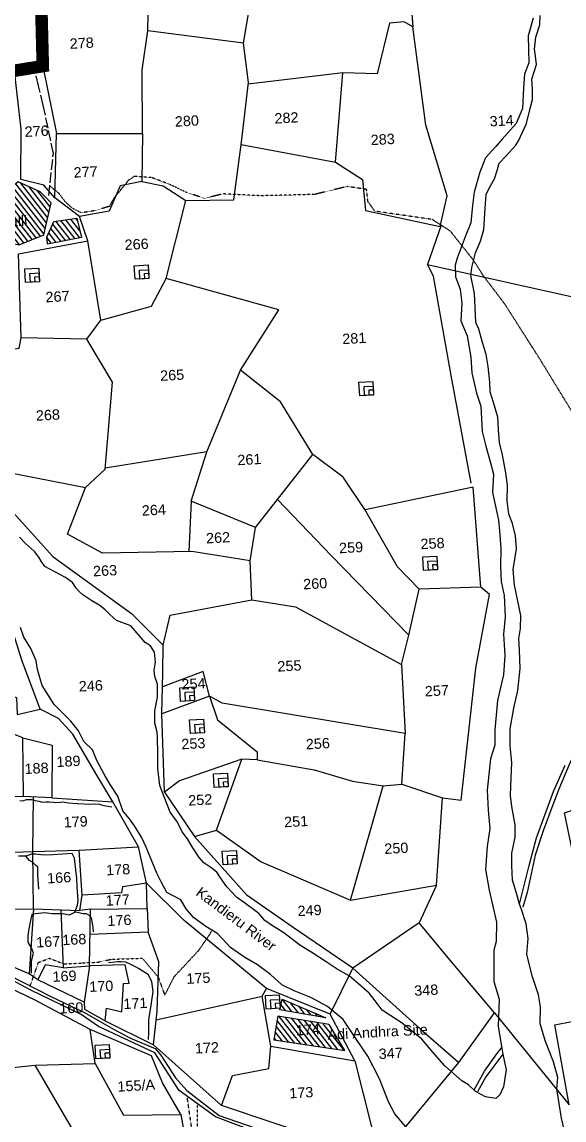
# Model space of a CAD drawing. Header units: inches. Extents: x 333501 to 344855, y 1583704 to 1591724.
# Drawn here: x 339032 to 339659, y 1586569 to 1587839 of the extents above; entities that cross this region are included whole.
import ezdxf

# ---------------------------------------------------------------- set-up
doc = ezdxf.new("R2010")
doc.units = ezdxf.units.IN
doc.header["$MEASUREMENT"] = 0
for name, pattern in [('ACAD_ISO02W100', [15, 12, -3]), ('ACAD_ISO03W100', [30, 12, -18]), ('ACAD_ISO07W100', [3, 0, -3]), ('BORDER', [1.75, 0.5, -0.25, 0.5, -0.25, 0, -0.25])]:
    doc.linetypes.add(name, pattern=pattern)
for name, color, linetype in [('CARTTRACK', 30, 'ACAD_ISO02W100'), ('NALA', 4, 'Continuous'), ('SQUAREWELL', 5, 'Continuous'), ('SURVEY_BND', 7, 'Continuous'), ('SURVEY_NO', 7, 'Continuous'), ('VILLAGE_AREA', 1, 'Continuous')]:
    doc.layers.add(name, color=color, linetype=linetype)
for name, color, linetype, lineweight in [('FOOTPATH', 150, 'ACAD_ISO07W100', 30), ('ROAD', 1, 'Continuous', 25), ('VILL_BOUNDARY', 6, 'BORDER', 30)]:
    doc.layers.add(name, color=color, linetype=linetype, lineweight=lineweight)
doc.styles.get("Standard").update_dxf_attribs({"font": 'arial.ttf'})
pattern_1 = [(128.0716, (336183.179, 1589066.1735), (-3.9202714, -3.0707485), [])]

msp = doc.modelspace()

# ---------------------------------------------------------------- hatches: boundary and pattern name
at = {"layer": 'VILLAGE_AREA'}
h = msp.add_hatch(dxfattribs=at)
h.set_pattern_fill('ANSI31', color=256, scale=39.838092, angle=83.0716, style=0)
h.set_pattern_definition(pattern_1)
h.paths.add_polyline_path([(338982.8, 1587641), (338952.3, 1587653.2), (338930.6, 1587651.9), (338924.4, 1587623.7), (338951, 1587612.6), (338978.4, 1587614.6)])
h.paths.add_polyline_path([(339052.7, 1587642.1), (339027.3, 1587653.6), (339004.7, 1587635.5), (339001.2, 1587586.9), (339028.3, 1587580.8), (339056.9, 1587592.5), (339065.3, 1587629.6)])
h.paths.add_polyline_path([(339095.1, 1587611.6), (339068.6, 1587607.9), (339060.4, 1587589.7), (339061.4, 1587582.7), (339061.4, 1587581.5), (339100.7, 1587589.4)])
h.paths.add_polyline_path([(339022.6, 1587569.8), (339003.2, 1587570.4), (339001.7, 1587550), (339002.8, 1587512.4), (338999.1, 1587498.7), (339022.1, 1587498.3), (339024.1, 1587522.4), (339018.7, 1587525.4)])
h.paths.add_polyline_path([(338993.8, 1587554.4), (338993, 1587595.2), (338993, 1587608.6), (338920.4, 1587611.6), (338924.3, 1587590.1), (338960.2, 1587579.6), (338957, 1587552.5), (338949.4, 1587551.4), (338943.6, 1587488.7), (338953.8, 1587479.1), (338946.1, 1587461.6), (338960.3, 1587469.5), (338962.6, 1587487.4), (338972.5, 1587486.5), (338977.5, 1587497.6), (338986.9, 1587497.9)])
h.paths.add_polyline_path([(339017.2, 1587483.9), (338983.3, 1587489.4), (338967.2, 1587478.6), (338965.5, 1587456.7), (338999.8, 1587452.9), (339000.1, 1587459.9), (339006.5, 1587457.6), (339007.8, 1587463.3), (339003, 1587467.7), (339007.2, 1587474.3), (339015.7, 1587472.1)])
h.paths.add_polyline_path([(338984.9, 1587475.8), (338985.7, 1587460.1), (338980.7, 1587459.9), (338975.3, 1587459.6), (338969.6, 1587459.3), (338968.7, 1587475)], flags=16)
h.paths.add_polyline_path([(338938.1, 1587589.8), (339042.3, 1587595.4), (339041, 1587619.5), (338936.8, 1587613.9)], flags=9)
h.paths.add_polyline_path([(338975.9, 1587556.8), (339008.4, 1587558.6), (339007.4, 1587576.8), (338974.9, 1587575.1)], flags=9)
h.paths.add_polyline_path([(338946.2, 1587503.1), (338978.7, 1587504.8), (338977.7, 1587523), (338945.2, 1587521.3)], flags=24)
h = msp.add_hatch(dxfattribs=at)
h.set_pattern_fill('ANSI31', color=256, scale=39.838092, angle=83.0716, style=0)
h.set_pattern_definition(pattern_1)
h.paths.add_polyline_path([(339327.5, 1586689.3), (339322.9, 1586662.1), (339404.9, 1586649.7), (339386.8, 1586679.5)])
h.paths.add_polyline_path([(339332.5, 1586709), (339330, 1586696.7), (339383.2, 1586687.4)])
h.paths.add_polyline_path([(339382.3, 1586658.4), (339504.1, 1586664.9), (339503.1, 1586683.6), (339381.3, 1586677.1)], flags=9)
h.paths.add_polyline_path([(339345.8, 1586663.5), (339378.3, 1586665.2), (339377.3, 1586683.4), (339344.8, 1586681.7)], flags=24)

# ---------------------------------------------------------------- linework, layer by layer
at = {"layer": 'CARTTRACK'}
msp.add_lwpolyline([(339062.6, 1587637.8), (339068, 1587686.6), (339056.3, 1587742.4), (339050.8, 1587764.7), (339046.2, 1587785.9)], dxfattribs=at)
at = {"layer": 'FOOTPATH', "ltscale": 0.002}
for points in [[(339671.7, 1587381.7), (339631.5, 1587447.5), (339590.2, 1587512.3), (339565, 1587545.6), (339553.9, 1587563.1), (339527.2, 1587596.7), (339506, 1587610.2), (339439.8, 1587619.8), (339431.7, 1587631.1), (339430.2, 1587645), (339407.7, 1587648.3), (339369.7, 1587639.1), (339307.9, 1587637.6), (339264.3, 1587639.8), (339242.9, 1587634.6), (339222.9, 1587641.1), (339202, 1587650.9), (339181.2, 1587658.8), (339161.5, 1587660), (339154.6, 1587655.2), (339137.6, 1587634.3), (339132.8, 1587625.3), (339115.3, 1587620.2), (339100.3, 1587617.9), (339090.2, 1587623), (339081.9, 1587630.5), (339074.6, 1587640.3), (339063.8, 1587648.9)], [(339041.2, 1586724.3), (339050.8, 1586751.4), (339063.5, 1586756.2), (339080.4, 1586749.6), (339101.6, 1586750.8), (339119.2, 1586751.7), (339135.3, 1586755.1), (339170.8, 1586756.2), (339189.4, 1586734), (339196.8, 1586713.5), (339207.8, 1586735), (339236, 1586765.2), (339249.3, 1586784.3), (339251.3, 1586788.8)], [(339294.8, 1585525), (339283.6, 1585569.4), (339262.3, 1585629), (339249.6, 1585670), (339245.7, 1585726.1), (339228.8, 1585828.2), (339205.8, 1585899.6), (339188.5, 1585942.4), (339166.8, 1586017.9), (339158.9, 1586082), (339161.8, 1586127.4), (339172.2, 1586197.9), (339184.2, 1586268), (339206.4, 1586345), (339218.5, 1586389), (339225.1, 1586443.7), (339234.2, 1586517.1), (339222.6, 1586597)], [(339308.2, 1585482), (339291.3, 1585567), (339268.8, 1585633.6), (339268.7, 1585652.4), (339258.4, 1585738.6), (339230.1, 1585863.1), (339201.9, 1585926.7), (339183.8, 1585975.1), (339165.3, 1586070.7), (339164.9, 1586102.1), (339181, 1586189.1), (339196.5, 1586291.6), (339220, 1586360.2), (339233.2, 1586443.8), (339241.6, 1586508.9), (339234.4, 1586536.6), (339234.6, 1586588.3)]]:
    msp.add_lwpolyline(points, dxfattribs=at)
at = {"layer": 'NALA'}
for points in [[(339622.8, 1587843), (339617.2, 1587822.4), (339617.3, 1587806.9), (339617.7, 1587791.3), (339612.8, 1587778.1), (339611.7, 1587762.4), (339610.5, 1587738.7), (339603.3, 1587721.1), (339587.1, 1587703), (339579.5, 1587694.5), (339567.7, 1587681.5), (339561.1, 1587665), (339554.5, 1587641.9), (339552.7, 1587626.5), (339550.8, 1587606.5), (339544.2, 1587590.2), (339535, 1587565.4), (339532.5, 1587557.3), (339533.1, 1587544), (339538.4, 1587529.6), (339540.5, 1587513.5), (339539.2, 1587492.9), (339546.7, 1587475.6), (339550.9, 1587451), (339551.9, 1587433.1), (339557.5, 1587409.6), (339562.5, 1587394.4), (339563.7, 1587365.1), (339568.2, 1587348), (339573.6, 1587329), (339577.1, 1587315.9), (339575.7, 1587294.7), (339582.7, 1587262.7), (339584.1, 1587250.3), (339585.4, 1587229.7), (339584.9, 1587208.9), (339585.8, 1587191.8), (339589.2, 1587175.5), (339590.5, 1587150.9), (339588.6, 1587131), (339590, 1587106.3), (339588.5, 1587083.9), (339581.8, 1587054.3), (339578.7, 1587020.4), (339578.4, 1587002.7), (339573.5, 1586986.9), (339569.7, 1586950.7), (339570.7, 1586927.5), (339572.7, 1586906.1), (339569.7, 1586885.3), (339567.8, 1586858.9), (339571.8, 1586835), (339580.3, 1586798), (339580, 1586775.5), (339577.2, 1586765.4), (339577.2, 1586729.2), (339583.6, 1586709), (339582.3, 1586677.3), (339586.8, 1586652.1), (339587.9, 1586645.3), (339591.5, 1586627.3), (339588.4, 1586607.6), (339584.5, 1586598.3), (339579.6, 1586594.1), (339567.8, 1586596.1), (339556.2, 1586602), (339547.9, 1586609.9), (339540.2, 1586614.5), (339520.6, 1586631.9), (339506.7, 1586647.6), (339494, 1586662.5), (339471.5, 1586681.2), (339458.2, 1586689.5), (339448.4, 1586696.4), (339440.1, 1586707.1), (339433.3, 1586716), (339420.8, 1586726.8), (339409.9, 1586736), (339396.3, 1586743.6), (339383.4, 1586752), (339366.9, 1586762.8), (339353.1, 1586771.3), (339334.6, 1586785.5), (339321.5, 1586793.6), (339312.6, 1586799.7), (339305.8, 1586807.9), (339289.2, 1586820.1), (339280.1, 1586826.6), (339268.8, 1586838.8), (339261.1, 1586849.3), (339257, 1586855.6), (339250.2, 1586861.1), (339242.2, 1586866.5), (339236.6, 1586872.5), (339229.4, 1586883.7), (339223.3, 1586894.2), (339217, 1586902.3), (339211.4, 1586913.4), (339203, 1586924.9), (339196.1, 1586942.7), (339191.1, 1586955.9), (339189, 1586975.6), (339189, 1586992.9), (339188.4, 1587011.5), (339187.9, 1587017.6), (339185.3, 1587027.9), (339185.5, 1587042.1), (339188.3, 1587058), (339188.6, 1587072.9), (339185.5, 1587081.8), (339184.5, 1587089.4), (339186.2, 1587098.5), (339184.9, 1587110.2), (339180.4, 1587117.2), (339174.2, 1587121.4), (339157.6, 1587140.4), (339141.2, 1587146.7), (339133.4, 1587153.6), (339128.1, 1587158.9), (339121.6, 1587164.1), (339112.6, 1587169.5), (339102.2, 1587176.5), (339098.2, 1587179.8), (339094.2, 1587184.2), (339090, 1587190.6), (339082, 1587196.3), (339069.9, 1587203), (339058.3, 1587209.2), (339054.1, 1587215.4), (339051.4, 1587219.7), (339046.1, 1587226.4), (339035.8, 1587235.5), (339028.7, 1587243)], [(339661.7, 1586545.2), (339655.7, 1586571.3), (339650.2, 1586605.1), (339651.3, 1586618.3), (339646.2, 1586636.5), (339637.3, 1586659.8), (339630.9, 1586680.6), (339631.5, 1586700.1), (339629, 1586714), (339622, 1586734.9), (339615.4, 1586760.6), (339617, 1586779.2), (339614.6, 1586796.2), (339609, 1586813.9), (339607.2, 1586818.9), (339603.5, 1586831.4), (339598.9, 1586846.4), (339598, 1586863.4), (339598.1, 1586877.6), (339601.9, 1586896), (339602, 1586910.4), (339598.1, 1586931.6), (339596.8, 1586944.4), (339597.5, 1586964.6), (339598.3, 1586982.5), (339596.3, 1587001.9), (339596.1, 1587021.5), (339600.5, 1587045.4), (339605, 1587065.6), (339607.7, 1587091.1), (339607.2, 1587112.5), (339606.2, 1587125.9), (339608.1, 1587137.3), (339608.7, 1587152.6), (339601.1, 1587187.4), (339599.7, 1587205.6), (339603.5, 1587229.6), (339602.3, 1587244.5), (339599, 1587258.9), (339594.7, 1587269.7), (339592.9, 1587285.1), (339593.3, 1587303), (339591.1, 1587317.5), (339587.5, 1587338.2), (339583.9, 1587352.3), (339582.9, 1587366.9), (339581.9, 1587381.6), (339577.1, 1587398.5), (339573.2, 1587410.8), (339572.6, 1587422.3), (339571, 1587440.2), (339568.6, 1587454.1), (339564.1, 1587468), (339560, 1587483.6), (339556.5, 1587491.3), (339555.8, 1587508.4), (339555.2, 1587524.7), (339550.8, 1587545.6), (339551.8, 1587554.6), (339556, 1587571.6), (339561.9, 1587585.2), (339565.7, 1587598.7), (339567.3, 1587623.1), (339568.7, 1587639.2), (339571.8, 1587646.3), (339578.1, 1587657.2), (339581.3, 1587666.9), (339583.4, 1587675.3), (339591.5, 1587683.8), (339602.8, 1587696.1), (339605.8, 1587701.1), (339615, 1587721.3), (339619.5, 1587738.5), (339622, 1587749), (339622.1, 1587760.3), (339621.4, 1587772.6), (339626.8, 1587789.5), (339625.6, 1587799.1), (339624.3, 1587807.2), (339626, 1587821.1), (339630.4, 1587835.3), (339630.8, 1587845.9)], [(339477.6, 1586559.2), (339462.7, 1586576.5), (339455.5, 1586590.2), (339445.2, 1586616.8), (339431.7, 1586642.9), (339417.7, 1586663.5), (339403.2, 1586685.5), (339385, 1586700.6), (339365.7, 1586710.8), (339346.5, 1586718.5), (339332.4, 1586725.4), (339319.1, 1586737.3), (339303.9, 1586748.6), (339289.6, 1586757.1), (339272.8, 1586768.6), (339258.2, 1586784.6), (339244.4, 1586793.1), (339230.2, 1586803.4), (339221.7, 1586813.5), (339215.5, 1586823.8), (339199.4, 1586832.2), (339193, 1586843.8), (339187.5, 1586854.7), (339182.3, 1586867.5), (339175.3, 1586884.6), (339170.1, 1586896), (339161.7, 1586909.3), (339156.1, 1586917.3), (339148.2, 1586926.8), (339142.7, 1586943.7), (339133.7, 1586956.9), (339126.9, 1586969), (339118.4, 1586984.8), (339113.1, 1586997.1), (339103.4, 1587006.8), (339097.1, 1587019), (339088.3, 1587030.4), (339068.9, 1587049.6), (339055, 1587071.7), (339049.5, 1587089.9), (339048.1, 1587100.2), (339041.8, 1587114.1), (339033.7, 1587127.5), (339030.1, 1587138.5)], [(339029.4, 1586938.6), (339032.8, 1586938.2), (339036.9, 1586939.8), (339043.1, 1586939.9), (339046.9, 1586938.6), (339051.2, 1586937.7), (339055.4, 1586936.7), (339059.4, 1586937), (339063.3, 1586937.1), (339068.4, 1586936.8), (339070.5, 1586936.4), (339076.1, 1586936.8), (339078.6, 1586937), (339085.4, 1586935.7), (339096.1, 1586935.3), (339110.9, 1586934.3), (339115.5, 1586934.9), (339120.9, 1586934.5), (339126.4, 1586932.9), (339135.6, 1586931.2)], [(339042.6, 1586739), (339042.6, 1586753.1), (339045.2, 1586762.1), (339043, 1586767.4), (339038.8, 1586774.7), (339038.7, 1586782.1), (339040.2, 1586790.2), (339042.7, 1586803.8), (339043.9, 1586807.4), (339057.7, 1586809.3), (339066.5, 1586808), (339078.9, 1586808), (339086.6, 1586806.3), (339093, 1586809.5), (339095.9, 1586817.7), (339096.7, 1586823.4), (339096.3, 1586828.3), (339095.5, 1586838.5), (339095, 1586849.2), (339094.3, 1586855.1), (339092.6, 1586872), (339089.7, 1586877.4), (339067.3, 1586875.9), (339059, 1586875.4), (339053.7, 1586875.7), (339047.4, 1586876.5), (339042.8, 1586876.6), (339039.7, 1586875.2), (339036.1, 1586874.2), (339027.6, 1586874.3)], [(339051.2, 1586836), (339049.9, 1586852.7), (339049.9, 1586861.4), (339047.4, 1586863.9), (339043.9, 1586867.3), (339040.3, 1586869.1), (339036.1, 1586874.2)], [(339114.4, 1586786.6), (339113.9, 1586791.7), (339113.3, 1586796.7), (339112.2, 1586802.9), (339109.1, 1586805.9), (339106.4, 1586807.4), (339102, 1586807.4), (339095.9, 1586809.2), (339093, 1586809.5)], [(339178, 1586662.4), (339178.5, 1586670.7), (339178.5, 1586684.9), (339181, 1586701.9), (339183.6, 1586717.9), (339181.9, 1586729.1), (339178, 1586737.2), (339166.3, 1586744.2), (339163.7, 1586746), (339156.2, 1586749.8), (339151.3, 1586751.8), (339146.4, 1586752.1), (339142.1, 1586751.9), (339139.2, 1586751.8), (339131.9, 1586750.9)]]:
    msp.add_lwpolyline(points, dxfattribs=at)
at = {"layer": 'ROAD'}
for points in [[(339767, 1587121.9), (339748.5, 1587100.9), (339735.3, 1587086.9), (339714.8, 1587061.7), (339699.8, 1587041), (339682.8, 1587015.5), (339666.2, 1586983.8), (339652.6, 1586951.5), (339645.6, 1586933.4), (339634.6, 1586903.4), (339625.2, 1586875.5), (339616.1, 1586832.3), (339610.9, 1586815.2)], [(339607.2, 1586818.9), (339618.1, 1586863.3), (339626.8, 1586895.3), (339646.3, 1586948.8), (339660, 1586979.6)], [(338999.2, 1586745.5), (339032.1, 1586729), (339064.9, 1586712.2), (339103.1, 1586694), (339137.4, 1586674.2), (339157.2, 1586663.8), (339185.9, 1586651.9), (339192.2, 1586644.3), (339209.1, 1586617.9), (339222.3, 1586603.5), (339259.6, 1586574.5), (339342.2, 1586546)], [(339340.2, 1586541.1), (339255.7, 1586573), (339213.5, 1586603.5), (339185.5, 1586646.8), (339120.1, 1586677.5), (339100.2, 1586691.1), (339042, 1586719.5), (338997.8, 1586742.9)], [(339554.5, 1586604.2), (339566.4, 1586625.6), (339580.7, 1586645.8), (339586.1, 1586652.6)], [(339587.9, 1586645.3), (339568.3, 1586619.1), (339558.4, 1586601.8)]]:
    msp.add_lwpolyline(points, dxfattribs=at)
at = {"layer": 'SQUAREWELL'}
for points in [[(339034.9, 1587553), (339051.1, 1587553.8), (339051.9, 1587538.1), (339035.8, 1587537.3)], [(339040.9, 1587547.8), (339051.4, 1587548.4), (339051.9, 1587538.1), (339041.4, 1587537.6)], [(339161.6, 1587556.8), (339177.8, 1587557.7), (339178.6, 1587542), (339162.5, 1587541.1)], [(339167.6, 1587551.6), (339178.1, 1587552.2), (339178.6, 1587542), (339168.1, 1587541.4)], [(339173.3, 1587547.8), (339178.3, 1587548.1), (339178.6, 1587542), (339173.6, 1587541.7)], [(339046.6, 1587544), (339051.6, 1587544.2), (339051.9, 1587538.1), (339046.9, 1587537.9)], [(339421.4, 1587422.2), (339437.6, 1587423), (339438.4, 1587407.3), (339422.3, 1587406.5)], [(339427.4, 1587417), (339437.9, 1587417.6), (339438.4, 1587407.3), (339428, 1587406.8)], [(339433.1, 1587413.2), (339438.1, 1587413.4), (339438.4, 1587407.3), (339433.4, 1587407.1)], [(339495.2, 1587220.2), (339511.4, 1587221.1), (339512.2, 1587205.4), (339496.1, 1587204.6)], [(339501.2, 1587215.1), (339511.7, 1587215.7), (339512.2, 1587205.4), (339501.8, 1587204.9)], [(339506.9, 1587211.3), (339511.9, 1587211.5), (339512.2, 1587205.4), (339507.2, 1587205.2)], [(339214.3, 1587068.9), (339230.5, 1587069.8), (339231.3, 1587054.1), (339215.2, 1587053.2)], [(339220.3, 1587063.8), (339230.8, 1587064.3), (339231.3, 1587054.1), (339220.8, 1587053.5)], [(339226, 1587059.9), (339231, 1587060.2), (339231.3, 1587054.1), (339226.3, 1587053.8)], [(339225.6, 1587031.7), (339241.8, 1587032.6), (339242.6, 1587016.9), (339226.5, 1587016)], [(339231.6, 1587026.6), (339242.1, 1587027.1), (339242.6, 1587016.9), (339232.2, 1587016.3)], [(339237.3, 1587022.7), (339242.3, 1587023), (339242.6, 1587016.9), (339237.6, 1587016.6)], [(339253.1, 1586969.3), (339269.3, 1586970.2), (339270.1, 1586954.5), (339254, 1586953.6)], [(339259.1, 1586964.2), (339269.6, 1586964.8), (339270.1, 1586954.5), (339259.7, 1586953.9)], [(339264.8, 1586960.3), (339269.8, 1586960.6), (339270.1, 1586954.5), (339265.1, 1586954.2)], [(339263.4, 1586880.1), (339279.6, 1586880.9), (339280.4, 1586865.2), (339264.3, 1586864.4)], [(339269.4, 1586874.9), (339279.9, 1586875.5), (339280.4, 1586865.2), (339269.9, 1586864.7)], [(339275.1, 1586871.1), (339280.1, 1586871.3), (339280.4, 1586865.2), (339275.4, 1586865)], [(339313.2, 1586713.2), (339329.3, 1586714.1), (339330.2, 1586698.4), (339314, 1586697.5)], [(339319.1, 1586708.1), (339329.6, 1586708.6), (339330.2, 1586698.4), (339319.7, 1586697.8)], [(339324.8, 1586704.2), (339329.8, 1586704.5), (339330.2, 1586698.4), (339325.1, 1586698.1)], [(339116.4, 1586655.7), (339132.5, 1586656.5), (339133.3, 1586640.9), (339117.2, 1586640)], [(339122.3, 1586650.5), (339132.8, 1586651.1), (339133.3, 1586640.9), (339122.9, 1586640.3)], [(339128, 1586646.7), (339133, 1586647), (339133.3, 1586640.9), (339128.3, 1586640.6)]]:
    msp.add_lwpolyline(points, close=True, dxfattribs=at)
at = {"layer": 'SURVEY_BND'}
for points in [[(339287.9, 1587814), (339308, 1587932.9), (339326.5, 1588043.2), (339205.1, 1588056.7)], [(339055.8, 1587787.5), (339071.5, 1587709.8), (339170.9, 1587709.5), (339170.8, 1587783), (339177.4, 1587828.2), (339180.1, 1587965.6), (339055.2, 1587960.4)], [(339477.4, 1587912.7), (339483.7, 1587833.1), (339473.7, 1587838.6), (339456.8, 1587837.3), (339442.5, 1587778.7), (339402.8, 1587779.8), (339293.4, 1587766.7)], [(339516.6, 1587603.5), (339500.5, 1587558.2), (339691.2, 1587515.7), (339684.8, 1587602.9), (339672.6, 1587784.3), (339669, 1587891.3), (339647.1, 1587895.7), (339477.4, 1587912.7)], [(339170.3, 1587654.1), (339194.8, 1587649), (339221.3, 1587632.1), (339276.7, 1587632.8), (339285.4, 1587699.5), (339293.6, 1587768.4), (339287.9, 1587814), (339177.4, 1587828.2)], [(339394.4, 1587676.4), (339425.4, 1587656.5), (339428.8, 1587620.6), (339515.2, 1587602.2), (339523.3, 1587637.7), (339498.9, 1587719.2), (339483.7, 1587833.1)], [(339069.8, 1587635.4), (339057, 1587649.8), (339030.4, 1587656.3), (339030.9, 1587714.7), (339023.1, 1587782.1)], [(339285.1, 1587696.8), (339394.4, 1587676.4), (339402.8, 1587779.8)], [(339170.9, 1587709.5), (339170.3, 1587654.1), (339145.4, 1587649.2), (339132.6, 1587620), (339098.1, 1587613.5), (339069.8, 1587635.4), (339071.5, 1587709.8)], [(339578.1, 1586693.2), (339664.5, 1586586.9), (339648, 1586679.3), (339687.4, 1586686.8), (339757.4, 1586644.7), (339763.1, 1586705.5), (339672.6, 1586764.3), (339722.4, 1586867.5), (339670.4, 1586870.9), (339659.2, 1586924.2), (339716.7, 1586944), (339747.2, 1587084.4), (339752.8, 1587131.3), (339776.8, 1587257.8), (339813.5, 1587347.2), (339761.6, 1587365.2), (339829.8, 1587538.8), (339822.3, 1587547.3), (339914.2, 1587669.9), (340044.2, 1587654.4), (340067, 1587675.5), (340163.2, 1587642.4)], [(339123.1, 1587493.9), (339181.4, 1587510.1), (339198.5, 1587542), (339221.3, 1587632.1)], [(339004.2, 1587449.5), (339011.9, 1587459.2), (339028.6, 1587461.6), (339030.9, 1587473.3), (339027.7, 1587570.7), (339107.8, 1587585.4), (339098.1, 1587613.5)], [(339106.9, 1587471.7), (339123.1, 1587493.9), (339107.8, 1587585.4)], [(339551.2, 1587305.4), (339527.9, 1587429.8), (339507.7, 1587544.5), (339500.5, 1587558.2)], [(339245.6, 1587341.8), (339284.3, 1587436.1), (339328.6, 1587505.6), (339198.5, 1587542)], [(339008.8, 1587319.3), (339105.2, 1587300.5), (339127.8, 1587321.5), (339136.5, 1587422.2), (339106.9, 1587471.7), (339030.9, 1587473.3)], [(339301.6, 1587254), (339367.9, 1587338.5), (339330.7, 1587399.5), (339284.3, 1587436.1)], [(339227.4, 1587284.5), (339245.6, 1587341.8), (339127.9, 1587322.8)], [(339479.1, 1587129.7), (339491.1, 1587182.7), (339465.8, 1587208.7), (339428.3, 1587275.1), (339403.3, 1587312.3), (339367.9, 1587338.5)], [(338985.8, 1587311.2), (339018.1, 1587275.3), (339067.5, 1587220.6), (339158.4, 1587154.8), (339195.1, 1587118.1), (339203.2, 1587152.8), (339297.4, 1587170.7), (339295.6, 1587215.5), (339228.2, 1587226.6), (339124.9, 1587224.6), (339084.4, 1587246.3), (339105.2, 1587300.5)], [(339562.3, 1587185.2), (339553.6, 1587300.7), (339428.6, 1587274.6)], [(339295.6, 1587215.5), (339301.6, 1587254), (339227.4, 1587284.5), (339224.7, 1587226.5)], [(339297.4, 1587170.7), (339348.1, 1587162.6), (339470.5, 1587095.8), (339479.1, 1587129.7), (339389.3, 1587221.9), (339327.6, 1587286)], [(338981.3, 1587103.4), (338991.9, 1587067.2), (339025.3, 1587057.5), (339026.3, 1587037.8), (339052.6, 1587044.2), (339031.6, 1587100.8), (339012.9, 1587160.2), (338998.1, 1587195.7)], [(339471.1, 1586957.4), (339518.2, 1586941.8), (339539.7, 1586939.1), (339556.7, 1587091.4), (339572.2, 1587176.8), (339562.3, 1587185.2), (339491.1, 1587182.7)], [(339470.5, 1587095.8), (339474.9, 1587015.9), (339263.1, 1587051.2), (339248.7, 1587059.3), (339193.5, 1587038.8), (339194.6, 1587086), (339195.1, 1587118.1)], [(339248.7, 1587059.3), (339241.1, 1587087.7), (339194.2, 1587069.9)], [(339248.7, 1587059.3), (339257.9, 1587031.9), (339303.5, 1586995), (339303.7, 1586985.7), (339286, 1586986.5), (339213.7, 1586961.2), (339196.5, 1586948.4), (339193.5, 1587038.8)], [(339066.1, 1586941.6), (339136.7, 1586936.9), (339118.4, 1586967.8), (339090.4, 1587015.3), (339073.8, 1587033.2), (339052.6, 1587044.2)], [(338996.3, 1586943.8), (339033.4, 1586943.2), (339032.6, 1587010.9), (339022.1, 1587015.3)], [(339303.7, 1586985.7), (339369.5, 1586974.2), (339414.1, 1586961), (339449.3, 1586955.4), (339471.1, 1586957.4), (339474.9, 1587015.9)], [(339032.6, 1587010.9), (339066.8, 1587002.6), (339066.1, 1586941.6), (339033.4, 1586943.2)], [(339196.5, 1586948.4), (339231.4, 1586896.9), (339256.7, 1586904.2), (339286, 1586986.5)], [(339256.7, 1586904.2), (339308.4, 1586867.6), (339411.6, 1586823.4), (339449.3, 1586955.4)], [(338988.5, 1586877.6), (339044.3, 1586879.7), (339045.1, 1586942.6)], [(339044.3, 1586879.7), (339098, 1586881), (339166.4, 1586885), (339136.7, 1586936.9)], [(339411.6, 1586823.4), (339511, 1586840.7), (339518.2, 1586941.8)], [(339175.7, 1586843), (339166.4, 1586885)], [(339511, 1586840.7), (339491.2, 1586797.1), (339414.3, 1586744.6), (339344.2, 1586792.5), (339292.1, 1586828.9), (339231.4, 1586896.9)], [(338979.8, 1586876.9), (338975.4, 1586813), (339045.2, 1586813.4), (339044.3, 1586879.7)], [(339045.2, 1586813.4), (339098.6, 1586811.3), (339101.2, 1586829.1), (339098, 1586881)], [(339045.2, 1586813.4), (339039.9, 1586738.1), (338923.2, 1586787.6), (338881.4, 1586785.2), (338855.1, 1586865.4)], [(339111, 1586812.9), (339176.5, 1586813.6), (339175.7, 1586843), (339147.9, 1586838.8), (339146.7, 1586832), (339101.2, 1586829.1)], [(339186.8, 1586684.9), (339309.4, 1586712.4), (339314.3, 1586721.1), (339219.3, 1586799.9), (339175.7, 1586843)], [(339076.6, 1586812.1), (339079.2, 1586745.2), (339058.5, 1586748.8), (339050, 1586731.4), (339039.9, 1586738.1)], [(339079.2, 1586745.2), (339109.9, 1586747.6), (339111, 1586812.9), (339098.6, 1586811.3)], [(339176.5, 1586813.6), (339177.8, 1586786.2), (339110.5, 1586783.8)], [(339414.3, 1586744.6), (339495.2, 1586671.9), (339536.8, 1586635.8), (339578.1, 1586693.2), (339524.7, 1586756.6), (339491.2, 1586797.1)], [(339128.1, 1586684), (339183.8, 1586656.1), (339187.9, 1586695.2), (339189.9, 1586752), (339177.8, 1586786.2)], [(338918.6, 1586657.5), (338947.6, 1586625.5), (338957.1, 1586623.3), (339047.1, 1586632.6), (339116.2, 1586634.5), (339110.5, 1586674), (339046.3, 1586708), (339008.6, 1586726.4), (338922.4, 1586765.7)], [(339109.9, 1586747.6), (339103.6, 1586705.3), (339050, 1586731.4)], [(339103.6, 1586705.3), (339104, 1586697.3), (339128.1, 1586684), (339129.4, 1586698.7), (339147, 1586694.3), (339149.2, 1586726.9), (339155.7, 1586727.5), (339151.1, 1586748.5), (339109.9, 1586747.6)], [(339388, 1586691.4), (339414.3, 1586744.6)], [(339416.8, 1586637.6), (339388, 1586691.4), (339314.3, 1586721.1)], [(339319.5, 1586654.6), (339309.4, 1586712.4)], [(339215.6, 1586575.5), (339194.3, 1586612.1), (339181.6, 1586643.6), (339110.5, 1586674)], [(339262.4, 1586586), (339183.8, 1586656.1)], [(339445.3, 1586524.6), (339262.4, 1586586), (339275.2, 1586620.6), (339317, 1586628.7), (339319.5, 1586654.6), (339416.8, 1586637.6), (339445.3, 1586524.6)], [(339143.4, 1586412.6), (339174.4, 1586419.1), (339195.8, 1586455.1), (339125.1, 1586511.5), (339088.9, 1586560.6), (339047.1, 1586632.6)], [(339116.2, 1586634.5), (339149.3, 1586574.9), (339215.6, 1586575.5), (339226.3, 1586514.3), (339189.8, 1586391.6)], [(339445.3, 1586524.6), (339536.8, 1586635.8)]]:
    msp.add_lwpolyline(points, dxfattribs=at)
at = {"layer": 'VILL_BOUNDARY', "color": 6, "linetype": 'ACAD_ISO03W100', "lineweight": -2, "ltscale": 3, "const_width": 14.5}
msp.add_lwpolyline([(338994.5, 1587777.5), (339055.8, 1587787.5), (339052.7, 1587909.6)], dxfattribs=at)
at = {"layer": 'VILLAGE_AREA'}
for points in [[(339028.3, 1587580.8), (339056.9, 1587592.5), (339065.3, 1587629.6), (339052.7, 1587642.1), (339027.3, 1587653.6), (339004.7, 1587635.5), (339001.2, 1587586.9), (339028.3, 1587580.8)], [(339061.4, 1587582.7), (339060.4, 1587589.7), (339068.6, 1587607.9), (339095.1, 1587611.6), (339100.7, 1587589.4), (339061.4, 1587581.5), (339061.4, 1587582.7)], [(339383.2, 1586687.4), (339330, 1586696.7), (339332.5, 1586709), (339383.2, 1586687.4)], [(339404.9, 1586649.7), (339386.8, 1586679.5), (339327.5, 1586689.3), (339322.9, 1586662.1), (339404.9, 1586649.7)]]:
    msp.add_lwpolyline(points, dxfattribs=at)

# ---------------------------------------------------------------- texts
at = {"layer": 'SURVEY_NO'}
for s, height, rotation, p in [('278', 11.95, 3.0716, (339087.2, 1587807.4)), ('280', 11.95, 3.0716, (339208.8, 1587717.4)), ('282', 11.95, 3.0716, (339324, 1587721)), ('314', 11.95, 3.0716, (339572.8, 1587717.7)), ('276', 11.95, 3.0716, (339035.1, 1587705.6)), ('283', 11.95, 3.0716, (339435.3, 1587696.1)), ('277', 11.95, 3.0716, (339091.7, 1587658.5)), ('Nagavaripalli', 11.951, 3.0716, (338941.9, 1587597.9)), ('266', 11.95, 3.0716, (339150.7, 1587574.9)), ('267', 11.95, 3.0716, (339059.2, 1587514.4)), ('281', 11.95, 3.0716, (339402.4, 1587466.1)), ('265', 11.95, 3.0716, (339191.8, 1587423.6)), ('268', 11.95, 3.0716, (339048.1, 1587377.5)), ('261', 11.95, 3.0716, (339281.1, 1587326.1)), ('264', 11.95, 3.0716, (339170.6, 1587267.7)), ('262', 11.95, 3.0716, (339244.9, 1587235.7)), ('258', 11.95, 3.0716, (339492.9, 1587229)), ('259', 11.95, 3.0716, (339398.7, 1587224.3)), ('263', 11.95, 3.0716, (339114.2, 1587197.6)), ('260', 11.95, 3.0716, (339357.2, 1587182.6)), ('255', 11.95, 3.0716, (339327.4, 1587087.5)), ('246', 11.95, 3.0716, (339097.7, 1587064.5)), ('254', 11.95, 3.0716, (339216.5, 1587066.8)), ('257', 11.95, 3.0716, (339497.9, 1587058.8)), ('253', 11.95, 3.0716, (339216.3, 1586997.7)), ('256', 11.95, 3.0716, (339360.3, 1586997.6)), ('189', 11.95, 3.0716, (339071.9, 1586977.2)), ('188', 11.95, 3.0716, (339035, 1586969.1)), ('252', 11.95, 3.0716, (339224.3, 1586932.6)), ('179', 11.95, 3.0716, (339080.2, 1586907.3)), ('251', 11.95, 3.0716, (339335.2, 1586907.6)), ('250', 11.95, 3.0716, (339451, 1586876.7)), ('178', 11.95, 3.0716, (339129.3, 1586852)), ('166', 11.95, 3.0716, (339061.1, 1586842.7)), ('Kandieru River', 11.951, 323.1173, (339231.8, 1586829.9)), ('177', 11.95, 3.0716, (339128.8, 1586816.8)), ('249', 11.95, 3.0716, (339350.7, 1586804.8)), ('176', 11.95, 3.0716, (339130.8, 1586793.4)), ('168', 11.95, 3.0716, (339078.6, 1586771.2)), ('167', 11.95, 3.0716, (339048.4, 1586768.6)), ('169', 11.95, 3.0716, (339067.3, 1586728.8)), ('175', 11.95, 3.0716, (339222.1, 1586726.5)), ('170', 11.95, 3.0716, (339109.8, 1586717.2)), ('348', 11.95, 3.0716, (339485.6, 1586712.7)), ('171', 11.95, 3.0716, (339149.2, 1586697.4)), ('160', 11.95, 3.0716, (339075.2, 1586692.1)), ('174', 11.95, 3.0716, (339348.7, 1586666.9)), ('Adi Andhra Site', 11.951, 3.0716, (339385.3, 1586661.9)), ('172', 11.95, 3.0716, (339232, 1586646)), ('347', 11.95, 3.0716, (339444.5, 1586639.6)), ('155/A', 11.95, 3.0716, (339142.4, 1586601.9)), ('173', 11.95, 3.0716, (339341.1, 1586594.2))]:
    msp.add_text(s, height=height, rotation=rotation, dxfattribs=at).set_placement(p)

doc.saveas('drawing.dxf')
